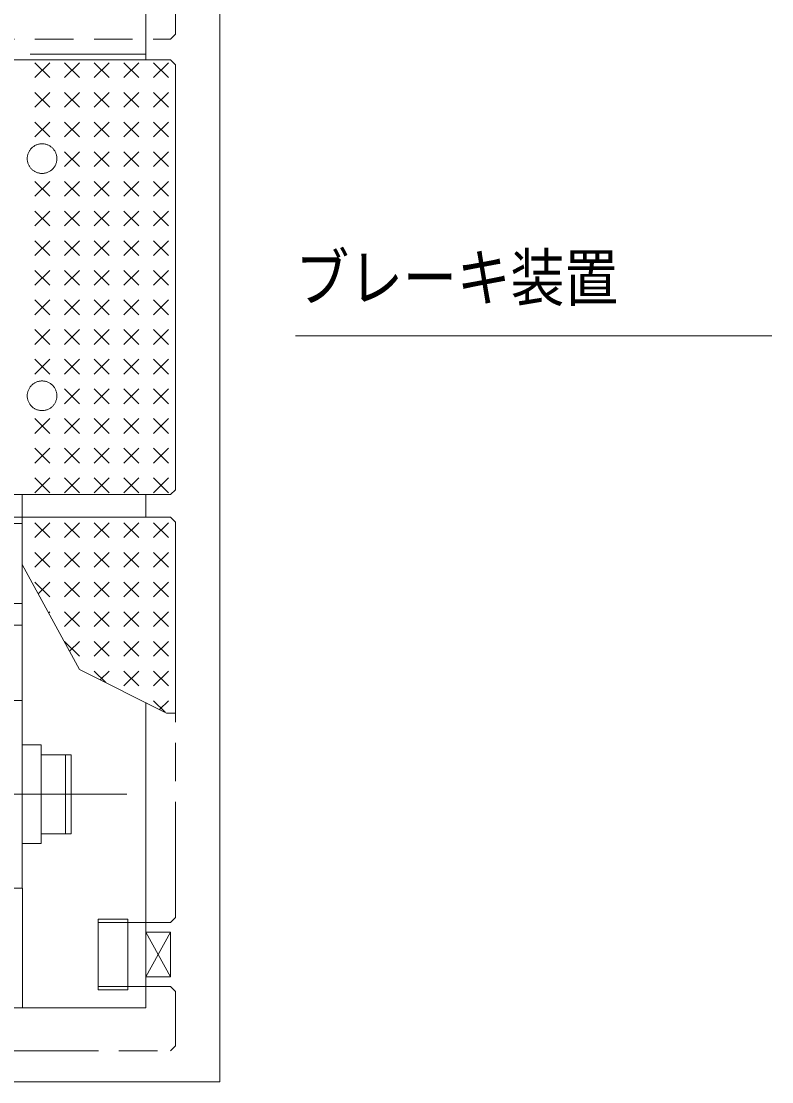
# Model space of a CAD drawing. Units: millimetres, scale not verified. Extents: x -4200 to 13609, y -2970 to 3038.
# Drawn here: x 1675 to 2434, y 108 to 1181 of the extents above; entities that cross this region are included whole.
import ezdxf
from ezdxf.enums import TextEntityAlignment as Align

# ---------------------------------------------------------------- set-up
doc = ezdxf.new("R2010")
doc.units = ezdxf.units.MM
doc.header["$LTSCALE"] = 26
for name, pattern in [('USER3', [2.8, 2, -0.8]), ('USER4', [7.4, 4.5, -0.8, 1.3, -0.8]), ('USER5', [9.9, 4.5, -0.8, 1.5, -0.8, 1.5, -0.8])]:
    doc.linetypes.add(name, pattern=pattern)
for name, color, linetype, lineweight in [('0-0_0', 3, 'Continuous', 18), ('0-A_AM_3', 6, 'USER3', 18), ('0-B_AM_5', 7, 'Continuous', 18), ('0-C_AM_7', 4, 'USER4', 18), ('0-D_AM_11', 3, 'USER5', 18), ('0-F_AM_0', 3, 'Continuous', 18)]:
    doc.layers.add(name, color=color, linetype=linetype, lineweight=lineweight)
doc.styles.add('ＭＳ ゴシック', font='')
doc.styles.get('ＭＳ ゴシック').set_extended_font_data('MS Gothic')

msp = doc.modelspace()

# ---------------------------------------------------------------- linework, layer by layer
at = {"layer": '0-0_0'}
for p, q in [((1801.02, 259.24), (1826.02, 214.24)), ((1801.02, 259.24), (1801.02, 214.24)), ((1826.02, 214.24), (1826.02, 259.24))]:
    msp.add_line(p, q, dxfattribs=at)
at = {"layer": '0-A_AM_3'}
for p, q in [((1688.84, 1139.05), (1703.84, 1124.05)), ((1703.84, 1139.05), (1688.84, 1124.05)), ((1718.84, 1139.05), (1733.84, 1124.05)), ((1733.84, 1139.05), (1718.84, 1124.05)), ((1748.84, 1139.05), (1763.84, 1124.05)), ((1763.84, 1139.05), (1748.84, 1124.05)), ((1778.84, 1139.05), (1793.84, 1124.05)), ((1793.84, 1139.05), (1778.84, 1124.05)), ((1808.84, 1139.05), (1823.84, 1124.05)), ((1823.84, 1139.05), (1808.84, 1124.05)), ((1688.84, 1109.05), (1703.84, 1094.05)), ((1703.84, 1109.05), (1688.84, 1094.05)), ((1718.84, 1109.05), (1733.84, 1094.05)), ((1733.84, 1109.05), (1718.84, 1094.05)), ((1748.84, 1109.05), (1763.84, 1094.05)), ((1763.84, 1109.05), (1748.84, 1094.05)), ((1778.84, 1109.05), (1793.84, 1094.05)), ((1793.84, 1109.05), (1778.84, 1094.05)), ((1808.84, 1109.05), (1823.84, 1094.05)), ((1823.84, 1109.05), (1808.84, 1094.05)), ((1688.84, 1079.05), (1703.84, 1064.05)), ((1703.84, 1079.05), (1688.84, 1064.05)), ((1718.84, 1079.05), (1733.84, 1064.05)), ((1733.84, 1079.05), (1718.84, 1064.05)), ((1748.84, 1079.05), (1763.84, 1064.05)), ((1763.84, 1079.05), (1748.84, 1064.05)), ((1778.84, 1079.05), (1793.84, 1064.05)), ((1793.84, 1079.05), (1778.84, 1064.05)), ((1808.84, 1079.05), (1823.84, 1064.05)), ((1823.84, 1079.05), (1808.84, 1064.05)), ((1718.84, 1049.05), (1733.84, 1034.05)), ((1733.84, 1049.05), (1718.84, 1034.05)), ((1748.84, 1049.05), (1763.84, 1034.05)), ((1763.84, 1049.05), (1748.84, 1034.05)), ((1778.84, 1049.05), (1793.84, 1034.05)), ((1793.84, 1049.05), (1778.84, 1034.05)), ((1808.84, 1049.05), (1823.84, 1034.05)), ((1823.84, 1049.05), (1808.84, 1034.05)), ((1688.84, 1019.05), (1703.84, 1004.05)), ((1703.84, 1019.05), (1688.84, 1004.05)), ((1718.84, 1019.05), (1733.84, 1004.05)), ((1733.84, 1019.05), (1718.84, 1004.05)), ((1748.84, 1019.05), (1763.84, 1004.05)), ((1763.84, 1019.05), (1748.84, 1004.05)), ((1778.84, 1019.05), (1793.84, 1004.05)), ((1793.84, 1019.05), (1778.84, 1004.05)), ((1808.84, 1019.05), (1823.84, 1004.05)), ((1823.84, 1019.05), (1808.84, 1004.05)), ((1703.84, 989.05), (1688.84, 974.05)), ((1688.84, 989.05), (1703.84, 974.05)), ((1718.84, 989.05), (1733.84, 974.05)), ((1733.84, 989.05), (1718.84, 974.05)), ((1748.84, 989.05), (1763.84, 974.05)), ((1763.84, 989.05), (1748.84, 974.05)), ((1778.84, 989.05), (1793.84, 974.05)), ((1793.84, 989.05), (1778.84, 974.05)), ((1808.84, 989.05), (1823.84, 974.05)), ((1823.84, 989.05), (1808.84, 974.05)), ((1703.84, 959.05), (1688.84, 944.05)), ((1688.84, 959.05), (1703.84, 944.05)), ((1718.84, 959.05), (1733.84, 944.05)), ((1733.84, 959.05), (1718.84, 944.05)), ((1748.84, 959.05), (1763.84, 944.05)), ((1763.84, 959.05), (1748.84, 944.05)), ((1778.84, 959.05), (1793.84, 944.05)), ((1793.84, 959.05), (1778.84, 944.05)), ((1808.84, 959.05), (1823.84, 944.05)), ((1823.84, 959.05), (1808.84, 944.05)), ((1703.84, 929.05), (1688.84, 914.05)), ((1688.84, 929.05), (1703.84, 914.05)), ((1718.84, 929.05), (1733.84, 914.05)), ((1733.84, 929.05), (1718.84, 914.05)), ((1748.84, 929.05), (1763.84, 914.05)), ((1763.84, 929.05), (1748.84, 914.05)), ((1778.84, 929.05), (1793.84, 914.05)), ((1793.84, 929.05), (1778.84, 914.05)), ((1808.84, 929.05), (1823.84, 914.05)), ((1823.84, 929.05), (1808.84, 914.05)), ((1703.84, 899.05), (1688.84, 884.05)), ((1688.84, 899.05), (1703.84, 884.05)), ((1718.84, 899.05), (1733.84, 884.05)), ((1733.84, 899.05), (1718.84, 884.05)), ((1748.84, 899.05), (1763.84, 884.05)), ((1763.84, 899.05), (1748.84, 884.05)), ((1778.84, 899.05), (1793.84, 884.05)), ((1793.84, 899.05), (1778.84, 884.05)), ((1808.84, 899.05), (1823.84, 884.05)), ((1823.84, 899.05), (1808.84, 884.05)), ((1703.84, 869.05), (1688.84, 854.05)), ((1688.84, 869.05), (1703.84, 854.05)), ((1718.84, 869.05), (1733.84, 854.05)), ((1733.84, 869.05), (1718.84, 854.05)), ((1748.84, 869.05), (1763.84, 854.05)), ((1763.84, 869.05), (1748.84, 854.05)), ((1778.84, 869.05), (1793.84, 854.05)), ((1793.84, 869.05), (1778.84, 854.05)), ((1808.84, 869.05), (1823.84, 854.05)), ((1823.84, 869.05), (1808.84, 854.05)), ((1688.84, 839.05), (1703.84, 824.05)), ((1703.84, 839.05), (1688.84, 824.05)), ((1733.84, 839.05), (1718.84, 824.05)), ((1718.84, 839.05), (1733.84, 824.05)), ((1763.84, 839.05), (1748.84, 824.05)), ((1748.84, 839.05), (1763.84, 824.05)), ((1793.84, 839.05), (1778.84, 824.05)), ((1778.84, 839.05), (1793.84, 824.05)), ((1823.84, 839.05), (1808.84, 824.05)), ((1808.84, 839.05), (1823.84, 824.05)), ((1733.84, 809.05), (1718.84, 794.05)), ((1718.84, 809.05), (1733.84, 794.05)), ((1763.84, 809.05), (1748.84, 794.05)), ((1748.84, 809.05), (1763.84, 794.05)), ((1793.84, 809.05), (1778.84, 794.05)), ((1778.84, 809.05), (1793.84, 794.05)), ((1823.84, 809.05), (1808.84, 794.05)), ((1808.84, 809.05), (1823.84, 794.05)), ((1688.84, 779.05), (1703.84, 764.05)), ((1703.84, 779.05), (1688.84, 764.05)), ((1733.84, 779.05), (1718.84, 764.05)), ((1718.84, 779.05), (1733.84, 764.05)), ((1763.84, 779.05), (1748.84, 764.05)), ((1748.84, 779.05), (1763.84, 764.05)), ((1793.84, 779.05), (1778.84, 764.05)), ((1778.84, 779.05), (1793.84, 764.05)), ((1823.84, 779.05), (1808.84, 764.05)), ((1808.84, 779.05), (1823.84, 764.05)), ((1688.84, 749.05), (1703.84, 734.05)), ((1703.84, 749.05), (1688.84, 734.05)), ((1733.84, 749.05), (1718.84, 734.05)), ((1718.84, 749.05), (1733.84, 734.05)), ((1763.84, 749.05), (1748.84, 734.05)), ((1748.84, 749.05), (1763.84, 734.05)), ((1793.84, 749.05), (1778.84, 734.05)), ((1778.84, 749.05), (1793.84, 734.05)), ((1823.84, 749.05), (1808.84, 734.05)), ((1808.84, 749.05), (1823.84, 734.05)), ((1703.84, 719.05), (1688.84, 704.05)), ((1688.84, 719.05), (1703.84, 704.05)), ((1718.84, 719.05), (1733.84, 704.05)), ((1733.84, 719.05), (1718.84, 704.05)), ((1748.84, 719.05), (1763.84, 704.05)), ((1763.84, 719.05), (1748.84, 704.05)), ((1778.84, 719.05), (1793.84, 704.05)), ((1793.84, 719.05), (1778.84, 704.05)), ((1808.84, 719.05), (1823.84, 704.05)), ((1823.84, 719.05), (1808.84, 704.05)), ((1688.84, 673.53), (1703.84, 658.53)), ((1703.84, 673.53), (1688.84, 658.53)), ((1718.84, 673.53), (1733.84, 658.53)), ((1733.84, 673.53), (1718.84, 658.53)), ((1748.84, 673.53), (1763.84, 658.53)), ((1763.84, 673.53), (1748.84, 658.53)), ((1778.84, 673.53), (1793.84, 658.53)), ((1793.84, 673.53), (1778.84, 658.53)), ((1808.84, 673.53), (1823.84, 658.53)), ((1823.84, 673.53), (1808.84, 658.53)), ((1688.84, 643.53), (1703.84, 628.53)), ((1703.84, 643.53), (1688.84, 628.53)), ((1718.84, 643.53), (1733.84, 628.53)), ((1733.84, 643.53), (1718.84, 628.53)), ((1748.84, 643.53), (1763.84, 628.53)), ((1763.84, 643.53), (1748.84, 628.53)), ((1778.84, 643.53), (1793.84, 628.53)), ((1793.84, 643.53), (1778.84, 628.53)), ((1808.84, 643.53), (1823.84, 628.53)), ((1823.84, 643.53), (1808.84, 628.53)), ((1688.84, 613.53), (1703.84, 598.53)), ((1703.84, 613.53), (1692.14, 601.82)), ((1718.84, 613.53), (1733.84, 598.53)), ((1733.84, 613.53), (1718.84, 598.53)), ((1748.84, 613.53), (1763.84, 598.53)), ((1763.84, 613.53), (1748.84, 598.53)), ((1778.84, 613.53), (1793.84, 598.53)), ((1793.84, 613.53), (1778.84, 598.53)), ((1808.84, 613.53), (1823.84, 598.53)), ((1823.84, 613.53), (1808.84, 598.53)), ((1703.84, 583.53), (1702.72, 582.4)), ((1733.84, 583.53), (1718.84, 568.53)), ((1718.84, 583.53), (1733.84, 568.53)), ((1763.84, 583.53), (1748.84, 568.53)), ((1748.84, 583.53), (1763.84, 568.53)), ((1793.84, 583.53), (1778.84, 568.53)), ((1778.84, 583.53), (1793.84, 568.53)), ((1823.84, 583.53), (1808.84, 568.53)), ((1808.84, 583.53), (1823.84, 568.53)), ((1718.84, 553.53), (1733.84, 538.53)), ((1733.84, 553.53), (1723.88, 543.56)), ((1748.84, 553.53), (1763.84, 538.53)), ((1763.84, 553.53), (1748.84, 538.53)), ((1793.84, 553.53), (1778.84, 538.53)), ((1778.84, 553.53), (1793.84, 538.53)), ((1823.84, 553.53), (1808.84, 538.53)), ((1808.84, 553.53), (1823.84, 538.53)), ((1748.84, 523.53), (1760.5, 511.87)), ((1763.84, 523.53), (1754.96, 514.64)), ((1778.84, 523.53), (1793.84, 508.53)), ((1793.84, 523.53), (1778.84, 508.53)), ((1808.84, 523.53), (1823.84, 508.53)), ((1823.84, 523.53), (1808.84, 508.53)), ((1808.84, 493.53), (1820.48, 481.89)), ((1823.84, 493.53), (1814.97, 484.65))]:
    msp.add_line(p, q, dxfattribs=at)
at = {"layer": '0-B_AM_5'}
msp.add_line((2434.37, 862.84), (1952.47, 862.84), dxfattribs=at)
at = {"layer": '0-C_AM_7'}
for p, q in [((1801.02, 1147.9), (136.02, 1147.9)), ((1781.73, 398.9), (-1469.81, 398.9))]:
    msp.add_line(p, q, dxfattribs=at)
at = {"layer": '0-D_AM_11'}
for p, q in [((1831.02, 1167.9), (1831.02, 2157.9)), ((1831.02, 1167.9), (1826.02, 1162.9)), ((1676.02, 679.24), (1551.02, 679.24)), ((1831.02, 674.24), (1826.02, 679.24)), ((1831.02, 274.24), (1831.02, 481.09)), ((1752.82, 204.24), (1752.82, 272.44)), ((1782.82, 272.44), (1752.82, 272.44)), ((1752.82, 269.24), (1826.02, 269.24)), ((1782.82, 269.24), (1782.82, 272.44)), ((1782.82, 269.24), (1782.82, 204.24)), ((1831.02, 274.24), (1826.02, 269.24)), ((1826.02, 259.24), (1801.02, 259.24)), ((1801.02, 214.24), (1826.02, 259.24)), ((1826.02, 259.24), (1801.02, 259.24)), ((1752.82, 204.24), (1826.02, 204.24)), ((1752.82, 204.24), (1752.82, 201.04)), ((1782.82, 201.04), (1782.82, 204.24)), ((1826.02, 214.24), (1801.02, 214.24)), ((1801.02, 214.24), (1826.02, 214.24)), ((1831.02, 199.24), (1826.02, 204.24)), ((1752.82, 201.04), (1782.82, 201.04)), ((1831.02, 144.24), (1831.02, 199.24)), ((1831.02, 144.24), (1826.02, 139.24)), ((1636.02, 139.24), (1826.02, 139.24))]:
    msp.add_line(p, q, dxfattribs=at)
msp.add_lwpolyline([(1546.02, 1167.9), (1551.02, 1162.9), (1826.02, 1162.9)], dxfattribs=at)
for centre in [(1696.02, 1042.09), (1696.02, 802.09)]:
    msp.add_circle(centre, 15, dxfattribs=at)
at = {"layer": '0-F_AM_0'}
for p, q in [((1876.02, 107.9), (1876.02, 2187.9)), ((1801.02, 1147.9), (1801.02, 2112.9)), ((1826.02, 1142.09), (1591.02, 1142.09)), ((1801.02, 1142.09), (1801.02, 1147.9)), ((1831.02, 1137.09), (1826.02, 1142.09)), ((1831.02, 707.09), (1831.02, 1137.09)), ((1676.02, 702.09), (1676.02, 697.9)), ((1676.02, 697.9), (1676.02, 448.9)), ((1801.02, 679.24), (1801.02, 702.09)), ((1676.02, 679.24), (1826.02, 679.24)), ((1591.02, 672.9), (1676.02, 672.9)), ((1831.02, 674.24), (1831.02, 481.09)), ((1676.02, 579.9), (1676.02, 601.9)), ((1676.02, 591.9), (1626.02, 591.9)), ((1626.02, 569.9), (1676.02, 569.9)), ((1676.02, 303.9), (1676.02, 493.9)), ((1801.02, 182.9), (1801.02, 491.62)), ((1695.02, 448.9), (1676.02, 448.9)), ((1695.02, 448.9), (1695.02, 348.9)), ((1695.02, 438.9), (1695.02, 358.9)), ((1695.02, 438.9), (1695.02, 358.9)), ((1695.02, 438.9), (1695.02, 358.9)), ((1695.02, 348.9), (1676.02, 348.9)), ((1676.32, 303.9), (1676.32, 182.9)), ((1591.02, 182.9), (1801.02, 182.9)), ((1513.52, 107.9), (1876.02, 107.9))]:
    msp.add_line(p, q, dxfattribs=at)
for points in [[(1591.02, 702.09), (1826.02, 702.09), (1831.02, 707.09)], [(1676.02, 631.4), (1733.91, 525.16), (1822.09, 481.09), (1831.02, 481.09)], [(1676.02, 493.9), (1666.02, 493.9), (1666.02, 303.9), (1676.32, 303.9)]]:
    msp.add_lwpolyline(points, dxfattribs=at)
for points in [[(1695.02, 438.9), (1719.61, 438.9), (1719.61, 358.9), (1695.02, 358.9)], [(1719.61, 438.9), (1725.59, 438.9), (1725.59, 358.9), (1719.61, 358.9)]]:
    msp.add_lwpolyline(points, close=True, dxfattribs=at)

# ---------------------------------------------------------------- texts
at = {"layer": '0-B_AM_5', "style": 'ＭＳ ゴシック', "width": 0.85}
msp.add_text('ブレーキ装置', height=46.92, dxfattribs=at).set_placement((1952.44, 884.14), align=Align.BOTTOM_LEFT)

doc.saveas('drawing.dxf')
